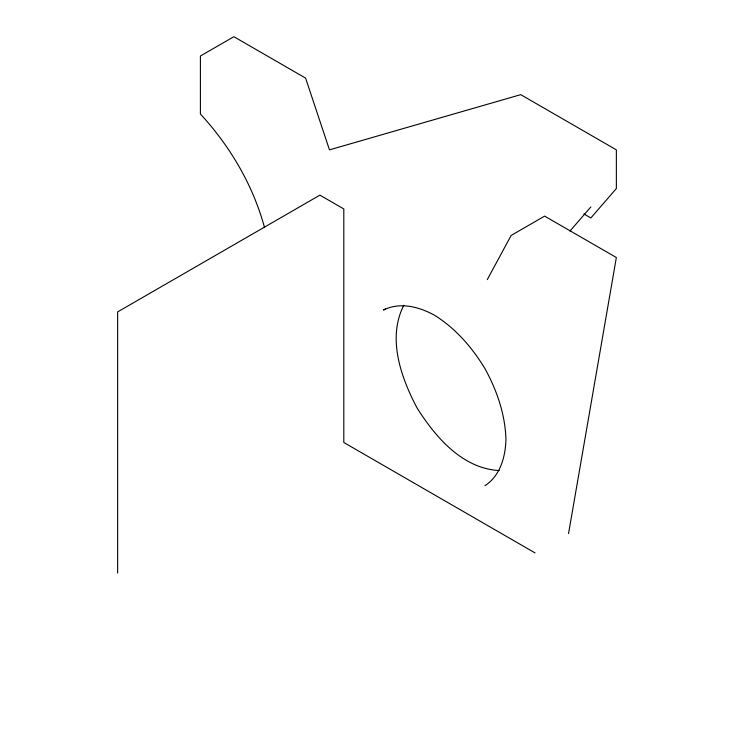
<?xml version="1.0" encoding="UTF-8"?>
<svg xmlns="http://www.w3.org/2000/svg" width="734" height="734" viewBox="0 0 734 734"><rect width="100%" height="100%" fill="white"/><g stroke="black" fill="none" stroke-linecap="round" stroke-linejoin="round"><path stroke-width="1.1" d="M568.538 533.59L616.358 257.524L544.628 216.117L511.158 235.44L487.266 279.617M403.801 305.243C387.047 338.227 400.911 377.322 416.985 407.838C435.381 437.024 462.301 468.576 499.239 470.558M569.979 231.045L590.87 206.924M484.954 485.724C500.414 475.54 505.432 456.851 505.955 439.29C505.166 414.297 496.89 390.387 484.954 368.606C472.054 347.375 455.493 328.245 434.234 315.06C418.765 306.739 400.076 301.738 383.515 310.042L385.488 308.904M583.915 213.952L590.87 217.961L616.367 188.519L616.367 149.864L520.736 94.649L329.474 149.864L305.601 78.107L233.871 36.7L200.4 56.023L200.4 113.999C230.118 146.277 253.074 185.188 264.543 227.641M535.068 552.922L343.806 442.492L343.806 208.942L319.896 195.134L117.633 311.913L117.633 573.071"/></g></svg>
